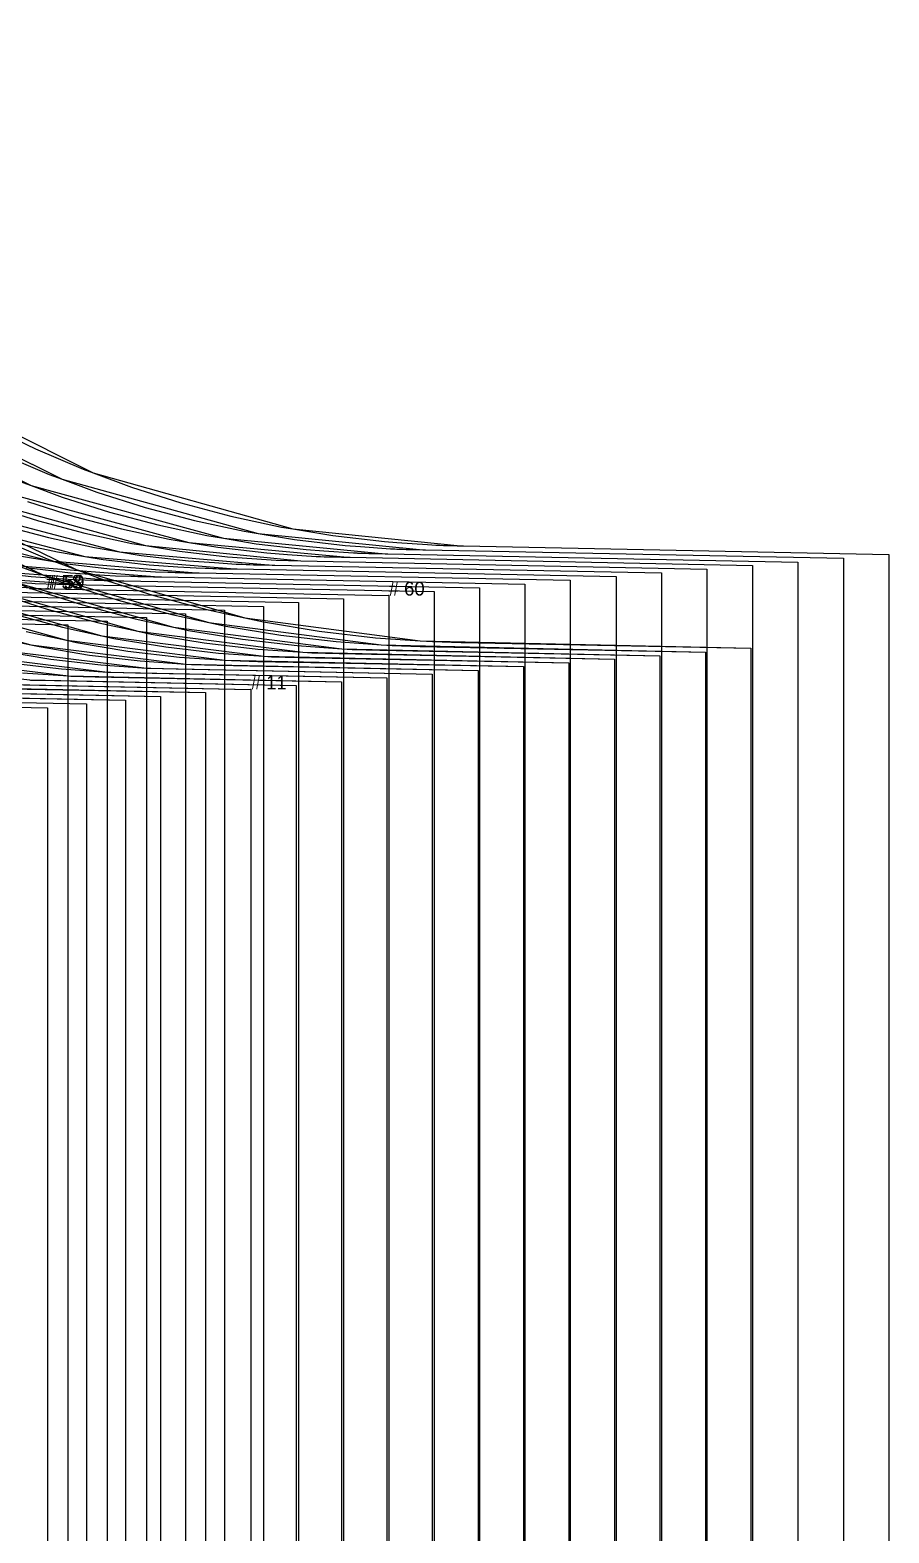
# Model space of a CAD drawing. Extents: x -183 to 1251, y -69 to 1317.
# Drawn here: x 1000.1 to 1062.3, y 525.4 to 634.4 of the extents above; entities that cross this region are included whole.
import ezdxf

# ---------------------------------------------------------------- set-up
doc = ezdxf.new("R2010")
doc.units = 0
for name, color, linetype in [('1', 7, 'CONTINUOUS'), ('14', 7, 'CONTINUOUS'), ('2', 7, 'CONTINUOUS'), ('3', 7, 'CONTINUOUS'), ('84', 7, 'CONTINUOUS'), ('87', 7, 'CONTINUOUS')]:
    doc.layers.add(name, color=color, linetype=linetype)

# ---------------------------------------------------------------- blocks, each defined once
blk = doc.blocks.new('piece_Detail_s340-52_M')
at = {"layer": '1'}
blk.add_lwpolyline([(870.29, 611.66), (885.29, 616.44), (897.46, 620.32), (929.14, 630.42), (933.35, 620.53), (938.65, 611.98), (945.56, 604.58), (955.74, 597.59), (964.82, 593.89), (974.47, 591.98), (982.46, 591.66), (982.6, 591.65), (1002.8, 591.25), (1002.8, 448.34), (934.71, 467.23), (917.11, 472.11), (874.93, 483.81)], dxfattribs=at)
at = {"layer": '84'}
blk.add_lwpolyline([(982.6, 591.65), (1002.8, 591.25), (1002.8, 448.34)], dxfattribs=at)
blk = doc.blocks.new('piece_Detail_s360-60_M')
at = {"layer": '1'}
blk.add_lwpolyline([(869.69, 613.25), (885.1, 618.05), (897.62, 621.94), (930.18, 632.07), (934.46, 621.89), (939.86, 613.07), (946.91, 605.42), (957.33, 598.18), (966.63, 594.33), (976.53, 592.31), (984.74, 591.94), (984.89, 591.94), (1005.65, 591.52), (1005.65, 446.69), (935.4, 465.84), (917.25, 470.79), (873.73, 482.65)], dxfattribs=at)
at = {"layer": '84'}
blk.add_lwpolyline([(984.89, 591.94), (1005.65, 591.52), (1005.65, 446.69)], dxfattribs=at)
blk = doc.blocks.new('piece_Detail_s380-68_M')
at = {"layer": '1'}
blk.add_lwpolyline([(869.21, 614.86), (885.06, 619.67), (897.93, 623.58), (931.43, 633.75), (935.58, 623.21), (941.07, 614.12), (948.27, 606.23), (958.92, 598.74), (968.46, 594.73), (978.61, 592.6), (987.04, 592.19), (987.19, 592.19), (1008.5, 591.77), (1008.5, 445), (936.09, 464.44), (917.38, 469.46), (872.54, 481.49)], dxfattribs=at)
at = {"layer": '84'}
blk.add_lwpolyline([(987.19, 592.19), (1008.5, 591.77), (1008.5, 445)], dxfattribs=at)
blk = doc.blocks.new('piece_Detail_s400-76_M')
at = {"layer": '1'}
blk.add_lwpolyline([(868.59, 616.45), (884.86, 621.28), (898.07, 625.2), (932.44, 635.4), (936.67, 624.58), (942.26, 615.22), (949.6, 607.08), (960.49, 599.34), (970.25, 595.17), (980.66, 592.93), (989.31, 592.48), (989.46, 592.48), (1011.33, 592.04), (1011.33, 443.35), (936.77, 463.04), (917.5, 468.13), (871.32, 480.32)], dxfattribs=at)
at = {"layer": '14'}
blk.add_lwpolyline([(788.99, 585.5), (928.14, 626.83), (931.97, 618.37), (938.68, 608.43), (947.16, 599.94), (956.85, 593.35), (967.53, 588.69), (976.02, 586.54), (984.8, 585.58), (1001.33, 585.24), (1001.33, 453.23), (791.96, 508.52), (792.26, 532.04), (791.92, 539.53), (791.18, 548.7), (790.29, 568.67), (789.49, 579.93)], close=True, dxfattribs=at)
at = {"layer": '84'}
blk.add_lwpolyline([(989.46, 592.48), (1011.33, 592.04), (1011.33, 443.35)], dxfattribs=at)
at = {"layer": '87'}
blk.add_lwpolyline([(985.92, 585.55), (1001.33, 585.24), (1001.33, 453.23)], dxfattribs=at)
blk = doc.blocks.new('piece_Detail_s420-84_M')
at = {"layer": '1'}
blk.add_lwpolyline([(867.98, 618.04), (884.67, 622.88), (898.21, 626.82), (933.46, 637.06), (937.76, 625.94), (943.44, 616.31), (950.93, 607.94), (962.06, 599.93), (972.05, 595.61), (982.71, 593.26), (991.57, 592.77), (991.73, 592.77), (1014.16, 592.32), (1014.16, 441.69), (937.44, 461.65), (917.62, 466.81), (870.1, 479.17)], dxfattribs=at)
at = {"layer": '14'}
blk.add_lwpolyline([(786.12, 586.96), (929.14, 628.52), (933.01, 619.79), (939.84, 609.53), (948.51, 600.75), (958.44, 593.93), (969.41, 589.11), (978.14, 586.87), (987.17, 585.87), (1004.16, 585.52), (1004.16, 451.53), (788.31, 507.69), (788.9, 531.89), (788.6, 539.6), (787.86, 549.05), (787.28, 569.61), (786.59, 581.21)], close=True, dxfattribs=at)
at = {"layer": '84'}
blk.add_lwpolyline([(991.73, 592.77), (1014.16, 592.32), (1014.16, 441.69)], dxfattribs=at)
at = {"layer": '87'}
blk.add_lwpolyline([(988.4, 585.83), (1004.16, 585.52), (1004.16, 451.53)], dxfattribs=at)
blk = doc.blocks.new('piece_Detail_s440-92_M')
at = {"layer": '1'}
blk.add_lwpolyline([(867.38, 619.61), (884.48, 624.48), (898.36, 628.44), (934.48, 638.73), (938.84, 627.31), (944.62, 617.41), (952.25, 608.79), (963.62, 600.53), (973.83, 596.05), (984.74, 593.58), (993.83, 593.05), (993.99, 593.05), (1016.98, 592.59), (1016.98, 440.03), (938.11, 460.26), (917.72, 465.48), (868.87, 478.01)], dxfattribs=at)
at = {"layer": '14'}
blk.add_lwpolyline([(783.25, 588.37), (930.13, 630.21), (934.04, 621.22), (940.99, 610.63), (949.86, 601.56), (960.03, 594.51), (971.28, 589.52), (980.25, 587.19), (989.52, 586.15), (1006.98, 585.79), (1006.98, 449.82), (784.65, 506.84), (785.54, 531.72), (785.29, 539.66), (784.54, 549.37), (784.27, 570.52), (783.69, 582.46)], close=True, dxfattribs=at)
at = {"layer": '84'}
blk.add_lwpolyline([(993.99, 593.05), (1016.98, 592.59), (1016.98, 440.03)], dxfattribs=at)
at = {"layer": '87'}
blk.add_lwpolyline([(990.86, 586.11), (1006.98, 585.79), (1006.98, 449.82)], dxfattribs=at)
blk = doc.blocks.new('piece_Detail_s460-100_M')
at = {"layer": '1'}
blk.add_lwpolyline([(865.82, 614.18), (884.39, 621.19), (904.77, 628.89), (926.72, 637.18), (935.22, 640.39), (939.1, 629.92), (946.44, 617.25), (954.44, 608.59), (966.25, 600.38), (974.83, 596.65), (985.98, 593.97), (995.27, 593.35), (1019.52, 592.86), (1019.52, 574.69), (1019.52, 557.64), (1019.52, 540.49), (1019.52, 519.56), (1019.52, 502.96), (1019.52, 486.3), (1019.52, 472.77), (1019.52, 472.53), (1019.52, 438.36), (773.31, 500.69)], dxfattribs=at)
at = {"layer": '14'}
blk.add_lwpolyline([(780.12, 589.8), (930.84, 631.9), (934.8, 622.64), (941.87, 611.72), (950.92, 602.37), (961.34, 595.09), (972.88, 589.92), (982.07, 587.52), (991.59, 586.43), (1009.52, 586.06), (1009.52, 448.12), (780.69, 506.04), (781.89, 531.59), (781.69, 539.74), (780.94, 549.72), (781, 571.45), (780.53, 583.72)], close=True, dxfattribs=at)
at = {"layer": '84'}
blk.add_lwpolyline([(995.27, 593.35), (1019.52, 592.86), (1019.52, 574.69), (1019.52, 557.64), (1019.52, 540.49), (1019.52, 519.56)], dxfattribs=at)
at = {"layer": '87'}
blk.add_lwpolyline([(993.05, 586.39), (1009.52, 586.06), (1009.52, 448.12)], dxfattribs=at)
blk = doc.blocks.new('piece_Detail_s480-108_M')
at = {"layer": '1'}
blk.add_lwpolyline([(866.3, 622.75), (884.24, 627.67), (898.79, 631.66), (936.68, 642.06), (941.15, 630.05), (947.11, 619.61), (955.03, 610.49), (966.87, 601.72), (977.54, 596.93), (988.97, 594.23), (998.49, 593.62), (998.66, 593.62), (1022.77, 593.14), (1022.77, 436.7), (939.6, 457.44), (918.1, 462.8), (866.59, 475.65)], dxfattribs=at)
at = {"layer": '14'}
blk.add_lwpolyline([(777.71, 591.18), (932.27, 633.59), (936.26, 624.06), (943.45, 612.82), (952.7, 603.17), (963.36, 595.66), (975.18, 590.33), (984.61, 587.84), (994.38, 586.72), (1012.77, 586.34), (1012.77, 446.4), (777.44, 505.11), (778.98, 531.35), (778.81, 539.73), (778.06, 549.99), (778.45, 572.32), (778.11, 584.94)], close=True, dxfattribs=at)
at = {"layer": '84'}
blk.add_lwpolyline([(998.66, 593.62), (1022.77, 593.14), (1022.77, 436.7)], dxfattribs=at)
at = {"layer": '87'}
blk.add_lwpolyline([(995.96, 586.67), (1012.77, 586.34), (1012.77, 446.4)], dxfattribs=at)
blk = doc.blocks.new('piece_Detail_s500-116_M')
at = {"layer": '1'}
blk.add_lwpolyline([(866.34, 624.32), (884.71, 629.28), (899.63, 633.3), (938.45, 643.77), (942.71, 631.37), (948.76, 620.67), (956.83, 611.3), (968.91, 602.27), (979.8, 597.32), (991.48, 594.52), (1001.22, 593.87), (1001.4, 593.87), (1026.06, 593.37), (1026.06, 434.99), (940.72, 456.02), (918.67, 461.45), (865.81, 474.47)], dxfattribs=at)
at = {"layer": '14'}
blk.add_lwpolyline([(775.35, 592.54), (933.74, 635.25), (937.76, 625.44), (945.08, 613.88), (954.51, 603.94), (965.42, 596.2), (977.52, 590.7), (987.19, 588.13), (997.2, 586.96), (1016.06, 586.57), (1016.06, 444.66), (774.23, 504.25), (776.1, 531.16), (775.96, 539.76), (775.22, 550.28), (775.96, 573.18), (775.74, 586.13)], close=True, dxfattribs=at)
at = {"layer": '2'}
for p in [(1026.06, 593.37), (1016.06, 586.57)]:
    blk.add_point(p, dxfattribs=at)
at = {"layer": '3'}
for p in [(1001.22, 593.87), (1001.4, 593.87)]:
    blk.add_point(p, dxfattribs=at)
at = {"layer": '84'}
blk.add_lwpolyline([(1000.03, 593.89), (1000.25, 593.89), (1000.46, 593.89), (1000.86, 593.88), (1001.04, 593.87), (1001.22, 593.87), (1001.4, 593.87), (1026.06, 593.37), (1026.06, 434.99)], dxfattribs=at)
at = {"layer": '87'}
blk.add_lwpolyline([(998.9, 586.92), (1016.06, 586.57), (1016.06, 444.66)], dxfattribs=at)
at = {"layer": '1'}
for s, p in [('# 58', (1001.22, 593.87)), ('# 59', (1001.4, 593.87)), ('# 60', (1026.06, 593.37))]:
    blk.add_text(s, height=1, dxfattribs=at).set_placement(p)
at = {"layer": '14'}
blk.add_text('# 11', height=1, dxfattribs=at).set_placement((1016.06, 586.57))
blk = doc.blocks.new('piece_Detail_s520-124_M')
at = {"layer": '1'}
blk.add_lwpolyline([(866.18, 625.89), (884.96, 630.87), (900.2, 634.91), (939.88, 645.43), (944.26, 632.76), (950.41, 621.79), (958.61, 612.17), (970.93, 602.89), (982.05, 597.78), (993.98, 594.86), (1003.94, 594.17), (1004.12, 594.16), (1029.35, 593.66), (1029.35, 433.33), (941.84, 454.63), (919.23, 460.13), (865.04, 473.33)], dxfattribs=at)
at = {"layer": '14'}
blk.add_lwpolyline([(772.99, 593.95), (935.21, 636.95), (939.28, 626.88), (946.71, 614.99), (956.33, 604.77), (967.48, 596.8), (979.87, 591.13), (989.77, 588.47), (1000.02, 587.26), (1019.35, 586.85), (1019.35, 442.97), (771.01, 503.43), (773.21, 531), (773.12, 539.82), (772.38, 550.62), (773.46, 574.1), (773.36, 587.37)], close=True, dxfattribs=at)
at = {"layer": '84'}
blk.add_lwpolyline([(997.32, 594.46), (1000.18, 594.26), (1000.44, 594.25), (1002, 594.2), (1002.25, 594.2), (1002.49, 594.19), (1002.73, 594.19), (1002.95, 594.18), (1003.16, 594.18), (1003.57, 594.17), (1003.76, 594.17), (1003.94, 594.17), (1004.12, 594.16), (1029.35, 593.66), (1029.35, 433.33)], dxfattribs=at)
at = {"layer": '87'}
blk.add_lwpolyline([(1000.02, 587.26), (1000.1, 587.25), (1001.83, 587.21), (1019.35, 586.85), (1019.35, 442.97)], dxfattribs=at)
blk = doc.blocks.new('piece_Detail_s540-132_M')
at = {"layer": '1'}
blk.add_lwpolyline([(866.05, 627.45), (885.24, 632.45), (900.82, 636.52), (941.36, 647.1), (945.82, 634.14), (952.06, 622.9), (960.4, 613.04), (972.96, 603.5), (984.31, 598.23), (996.49, 595.2), (1006.67, 594.45), (1006.85, 594.44), (1032.64, 593.93), (1032.64, 431.66), (942.97, 453.21), (919.8, 458.78), (864.26, 472.13)], dxfattribs=at)
at = {"layer": '14'}
blk.add_lwpolyline([(770.65, 595.31), (936.69, 638.65), (940.8, 628.32), (948.35, 616.1), (958.16, 605.59), (969.54, 597.39), (982.21, 591.54), (992.35, 588.81), (1002.85, 587.55), (1022.64, 587.13), (1022.64, 441.26), (767.78, 502.52), (770.32, 530.78), (770.29, 539.82), (769.55, 550.89), (770.98, 574.95), (770.99, 588.56)], close=True, dxfattribs=at)
at = {"layer": '84'}
blk.add_lwpolyline([(997.01, 595.12), (1000.15, 594.75), (1002.82, 594.56), (1003.35, 594.53), (1004.68, 594.49), (1004.94, 594.48), (1005.19, 594.48), (1005.43, 594.47), (1005.65, 594.47), (1005.87, 594.46), (1006.29, 594.46), (1006.48, 594.45), (1006.67, 594.45), (1006.85, 594.44), (1032.64, 593.93), (1032.64, 431.66)], dxfattribs=at)
at = {"layer": '87'}
blk.add_lwpolyline([(999.51, 587.78), (1002.85, 587.55), (1003.01, 587.54), (1004.77, 587.48), (1022.64, 587.13), (1022.64, 441.26)], dxfattribs=at)
blk = doc.blocks.new('piece_Detail_s560-140_M')
at = {"layer": '1'}
blk.add_lwpolyline([(865.94, 629), (885.53, 634.04), (901.44, 638.13), (942.85, 648.78), (947.38, 635.52), (953.7, 624.01), (962.19, 613.9), (974.98, 604.11), (986.56, 598.68), (998.99, 595.54), (1009.39, 594.73), (1009.58, 594.73), (1035.93, 594.2), (1035.93, 429.98), (944.09, 451.8), (920.36, 457.44), (863.48, 470.96)], dxfattribs=at)
at = {"layer": '14'}
blk.add_lwpolyline([(768.31, 596.68), (938.16, 640.34), (942.32, 629.75), (949.98, 617.2), (959.98, 606.41), (971.6, 597.98), (984.55, 591.96), (994.92, 589.14), (1005.67, 587.83), (1025.92, 587.4), (1025.92, 439.55), (764.55, 501.66), (767.42, 530.59), (767.45, 539.85), (766.72, 551.2), (768.49, 575.82), (768.63, 589.77)], close=True, dxfattribs=at)
at = {"layer": '84'}
blk.add_lwpolyline([(999.78, 595.41), (1002.99, 595.03), (1005.46, 594.86), (1006.25, 594.81), (1007.36, 594.78), (1007.63, 594.77), (1007.88, 594.76), (1008.12, 594.76), (1008.35, 594.75), (1008.58, 594.75), (1009, 594.74), (1009.2, 594.74), (1009.39, 594.73), (1009.58, 594.73), (1035.93, 594.2), (1035.93, 429.98)], dxfattribs=at)
at = {"layer": '87'}
blk.add_lwpolyline([(998.8, 588.47), (1002.34, 588.06), (1005.67, 587.83), (1005.91, 587.82), (1007.71, 587.77), (1025.92, 587.4), (1025.92, 439.55)], dxfattribs=at)
blk = doc.blocks.new('piece_Detail_s580-148_M')
at = {"layer": '1'}
blk.add_lwpolyline([(865.83, 630.56), (885.83, 635.63), (902.08, 639.75), (944.35, 650.45), (948.93, 636.9), (955.35, 625.12), (963.98, 614.76), (977.01, 604.72), (988.81, 599.13), (1001.5, 595.88), (1012.11, 595.02), (1012.31, 595.01), (1039.22, 594.48), (1039.22, 428.3), (945.22, 450.39), (920.93, 456.1), (862.71, 469.78)], dxfattribs=at)
at = {"layer": '14'}
blk.add_lwpolyline([(765.98, 598.05), (939.64, 642.04), (943.84, 631.18), (951.62, 618.31), (961.8, 607.23), (973.66, 598.56), (986.9, 592.38), (997.5, 589.47), (1008.49, 588.12), (1029.21, 587.68), (1029.21, 437.84), (761.32, 500.8), (764.54, 530.39), (764.61, 539.88), (763.89, 551.5), (766.02, 576.69), (766.28, 590.97)], close=True, dxfattribs=at)
at = {"layer": '84'}
blk.add_lwpolyline([(999.3, 596.24), (1001.5, 595.88), (1002.55, 595.7), (1005.82, 595.32), (1008.1, 595.16), (1009.16, 595.09), (1010.04, 595.07), (1010.31, 595.06), (1010.57, 595.05), (1010.82, 595.04), (1011.06, 595.04), (1011.28, 595.03), (1011.72, 595.03), (1011.92, 595.02), (1012.11, 595.02), (1012.31, 595.01), (1039.22, 594.48), (1039.22, 428.3)], dxfattribs=at)
at = {"layer": '87'}
blk.add_lwpolyline([(997.99, 589.36), (1001.57, 588.77), (1005.18, 588.35), (1008.49, 588.12), (1008.82, 588.1), (1010.65, 588.05), (1029.21, 587.68), (1029.21, 437.84)], dxfattribs=at)
blk = doc.blocks.new('piece_Detail_s600-156_M')
at = {"layer": '1'}
blk.add_lwpolyline([(865.75, 632.12), (886.17, 637.22), (902.75, 641.36), (945.89, 652.13), (950.53, 638.28), (957.04, 626.23), (965.81, 615.63), (979.07, 605.33), (991.1, 599.58), (1004.04, 596.21), (1014.87, 595.3), (1015.07, 595.3), (1042.54, 594.75), (1042.54, 426.63), (946.35, 448.98), (921.5, 454.76), (861.92, 468.61)], dxfattribs=at)
at = {"layer": '14'}
blk.add_lwpolyline([(763.7, 599.41), (941.16, 643.74), (945.39, 632.61), (953.29, 619.42), (963.66, 608.05), (975.76, 599.15), (989.28, 592.79), (1000.11, 589.8), (1011.35, 588.41), (1032.54, 587.95), (1032.54, 436.14), (758.12, 499.93), (761.69, 530.19), (761.82, 539.9), (761.1, 551.8), (763.6, 577.55), (763.98, 592.17)], close=True, dxfattribs=at)
at = {"layer": '84'}
blk.add_lwpolyline([(998.76, 597.25), (1002.04, 596.54), (1004.04, 596.21), (1005.35, 595.99), (1008.69, 595.6), (1010.78, 595.46), (1012.1, 595.37), (1012.76, 595.35), (1013.04, 595.35), (1013.3, 595.34), (1013.55, 595.33), (1013.79, 595.32), (1014.03, 595.32), (1014.47, 595.31), (1014.67, 595.31), (1014.87, 595.3), (1015.07, 595.3), (1042.54, 594.75), (1042.54, 426.63)], dxfattribs=at)
at = {"layer": '87'}
blk.add_lwpolyline([(997.12, 590.44), (1000.11, 589.8), (1000.73, 589.67), (1004.37, 589.06), (1008.05, 588.63), (1011.35, 588.41), (1011.76, 588.38), (1013.62, 588.33), (1032.54, 587.95), (1032.54, 436.14)], dxfattribs=at)
blk = doc.blocks.new('piece_Detail_s620-164_M')
at = {"layer": '1'}
blk.add_lwpolyline([(865.66, 633.67), (886.48, 638.8), (903.39, 642.97), (947.4, 653.81), (952.09, 639.66), (958.69, 627.35), (967.6, 616.49), (981.1, 605.93), (993.35, 600.03), (1006.55, 596.55), (1017.6, 595.58), (1017.8, 595.58), (1045.83, 595.02), (1045.83, 424.95), (947.48, 447.57), (922.06, 453.41), (861.14, 467.42)], dxfattribs=at)
at = {"layer": '14'}
blk.add_lwpolyline([(761.38, 600.78), (942.64, 645.43), (946.92, 634.04), (954.93, 620.52), (965.49, 608.86), (977.83, 599.73), (991.63, 593.21), (1002.69, 590.13), (1014.18, 588.69), (1035.83, 588.22), (1035.83, 434.43), (754.88, 499.04), (758.81, 529.97), (758.99, 539.91), (758.28, 552.09), (761.16, 578.41), (761.65, 593.36)], close=True, dxfattribs=at)
at = {"layer": '84'}
blk.add_lwpolyline([(998.11, 598.44), (1001.4, 597.57), (1004.74, 596.85), (1006.55, 596.55), (1008.12, 596.28), (1011.54, 595.89), (1013.42, 595.76), (1015.01, 595.65), (1015.44, 595.64), (1015.73, 595.63), (1015.99, 595.62), (1016.25, 595.61), (1016.5, 595.61), (1016.74, 595.6), (1017.19, 595.59), (1017.4, 595.59), (1017.6, 595.58), (1017.8, 595.58), (1045.83, 595.02), (1045.83, 424.95)], dxfattribs=at)
at = {"layer": '87'}
blk.add_lwpolyline([(999.77, 590.76), (1002.69, 590.13), (1003.43, 589.97), (1007.14, 589.35), (1010.89, 588.91), (1014.18, 588.69), (1014.67, 588.66), (1016.57, 588.6), (1035.83, 588.22), (1035.83, 434.43)], dxfattribs=at)
blk = doc.blocks.new('piece_Detail_s640-172_M')
at = {"layer": '1'}
blk.add_lwpolyline([(864.39, 629.66), (886.99, 636.57), (911.82, 644.16), (938.55, 652.33), (948.91, 655.49), (953.01, 642.57), (961.39, 626.88), (970.74, 616.03), (984.74, 605.57), (995.01, 600.7), (1008.43, 596.99), (1019.68, 595.88), (1049.12, 595.29), (1049.12, 575.06), (1049.12, 556.07), (1049.12, 536.98), (1049.12, 513.67), (1049.12, 495.19), (1049.12, 476.65), (1049.12, 461.58), (1049.12, 461.31), (1049.12, 423.26), (743.71, 492.85)], dxfattribs=at)
at = {"layer": '14'}
blk.add_lwpolyline([(759.07, 602.12), (944.13, 647.13), (948.44, 635.47), (956.57, 621.63), (967.31, 609.68), (979.89, 600.32), (993.98, 593.62), (1005.27, 590.46), (1017, 588.98), (1039.12, 588.49), (1039.12, 432.72), (751.65, 498.22), (755.93, 529.8), (756.16, 539.96), (755.46, 552.4), (758.72, 579.26), (759.32, 594.54)], close=True, dxfattribs=at)
at = {"layer": '84'}
blk.add_lwpolyline([(997.36, 599.83), (1000.67, 598.78), (1004.04, 597.89), (1007.44, 597.15), (1008.43, 596.99), (1010.89, 596.58), (1014.37, 596.17), (1017.91, 595.93), (1019.68, 595.88), (1049.12, 595.29), (1049.12, 575.06), (1049.12, 556.07), (1049.12, 536.98), (1049.12, 513.67)], dxfattribs=at)
at = {"layer": '87'}
blk.add_lwpolyline([(998.71, 592.06), (1002.4, 591.08), (1005.27, 590.46), (1006.13, 590.27), (1009.91, 589.65), (1013.73, 589.2), (1017, 588.98), (1017.57, 588.94), (1019.51, 588.88), (1039.12, 588.49), (1039.12, 432.72)], dxfattribs=at)
blk = doc.blocks.new('piece_Detail_s660-180_M')
at = {"layer": '1'}
blk.add_lwpolyline([(865.36, 636.74), (887.04, 641.94), (904.63, 646.17), (950.42, 657.17), (955.21, 642.43), (961.99, 629.58), (971.19, 618.22), (985.16, 607.15), (997.87, 600.93), (1011.57, 597.22), (1023.06, 596.15), (1023.26, 596.15), (1052.42, 595.56), (1052.42, 421.58), (949.73, 444.74), (923.19, 450.72), (859.59, 465.07)], dxfattribs=at)
at = {"layer": '14'}
blk.add_lwpolyline([(756.77, 603.45), (945.63, 648.82), (949.96, 636.9), (958.21, 622.73), (969.14, 610.5), (981.96, 600.91), (996.33, 594.04), (1007.86, 590.79), (1019.84, 589.26), (1042.42, 588.76), (1042.42, 431.01), (748.4, 497.32), (753.05, 529.56), (753.35, 539.94), (752.66, 552.66), (756.29, 580.08), (757.01, 595.69)], close=True, dxfattribs=at)
at = {"layer": '84'}
blk.add_lwpolyline([(999.87, 600.19), (1003.25, 599.11), (1006.68, 598.2), (1010.15, 597.46), (1011.57, 597.22), (1013.67, 596.87), (1017.22, 596.46), (1018.71, 596.35), (1020.81, 596.21), (1020.83, 596.21), (1021.11, 596.2), (1021.38, 596.19), (1021.65, 596.19), (1021.91, 596.18), (1022.16, 596.17), (1022.63, 596.16), (1022.84, 596.15), (1023.06, 596.15), (1023.26, 596.15), (1052.42, 595.56), (1052.42, 421.58)], dxfattribs=at)
at = {"layer": '87'}
blk.add_lwpolyline([(997.6, 593.57), (1001.29, 592.39), (1005.04, 591.39), (1007.86, 590.79), (1008.84, 590.58), (1012.69, 589.94), (1016.57, 589.48), (1019.84, 589.26), (1020.49, 589.22), (1022.46, 589.16), (1042.42, 588.76), (1042.42, 431.01)], dxfattribs=at)
blk = doc.blocks.new('piece_Detail_s680-188_M')
at = {"layer": '1'}
blk.add_lwpolyline([(865.46, 638.29), (887.57, 643.54), (905.51, 647.8), (952.22, 658.89), (956.78, 643.77), (963.65, 630.65), (973, 619.05), (987.2, 607.73), (1000.13, 601.35), (1014.08, 597.52), (1025.79, 596.4), (1026, 596.4), (1055.72, 595.8), (1055.72, 419.86), (950.86, 443.28), (923.76, 449.32), (858.81, 463.83)], dxfattribs=at)
at = {"layer": '14'}
blk.add_lwpolyline([(754.48, 604.74), (947.13, 650.49), (951.5, 638.29), (959.86, 623.81), (970.98, 611.28), (984.04, 601.46), (998.69, 594.42), (1010.45, 591.08), (1022.67, 589.51), (1045.72, 589), (1045.72, 429.27), (745.15, 496.37), (750.17, 529.28), (750.53, 539.89), (749.85, 552.89), (753.87, 580.87), (754.71, 596.82)], close=True, dxfattribs=at)
at = {"layer": '84'}
blk.add_lwpolyline([(999.01, 601.77), (1000.13, 601.35), (1002.39, 600.51), (1005.83, 599.42), (1009.32, 598.49), (1012.87, 597.73), (1014.08, 597.52), (1016.45, 597.13), (1020.07, 596.71), (1021.36, 596.62), (1023.51, 596.47), (1023.74, 596.46), (1023.8, 596.45), (1024.08, 596.45), (1024.36, 596.44), (1024.62, 596.43), (1024.87, 596.42), (1025.35, 596.41), (1025.58, 596.41), (1025.79, 596.4), (1026, 596.4), (1055.72, 595.8), (1055.72, 419.86)], dxfattribs=at)
at = {"layer": '87'}
blk.add_lwpolyline([(998.69, 594.42), (1000.11, 593.89), (1003.87, 592.7), (1007.69, 591.68), (1010.45, 591.08), (1011.55, 590.85), (1015.47, 590.2), (1019.42, 589.74), (1022.67, 589.51), (1023.4, 589.46), (1025.41, 589.41), (1045.72, 589), (1045.72, 429.27)], dxfattribs=at)
blk = doc.blocks.new('piece_Detail_s700-196_M')
at = {"layer": '1'}
blk.add_lwpolyline([(865.35, 639.84), (887.86, 645.12), (906.13, 649.41), (953.67, 660.57), (958.34, 645.17), (965.31, 631.77), (974.79, 619.93), (989.23, 608.34), (1002.39, 601.8), (1016.59, 597.87), (1028.52, 596.69), (1028.73, 596.69), (1059.02, 596.08), (1059.02, 418.19), (951.98, 441.87), (924.33, 448), (858.03, 462.67)], dxfattribs=at)
at = {"layer": '14'}
blk.add_lwpolyline([(752.19, 606.09), (948.62, 652.19), (953.02, 639.73), (961.51, 624.92), (972.81, 612.11), (986.11, 602.05), (1001.04, 594.84), (1013.03, 591.42), (1025.5, 589.81), (1049.02, 589.28), (1049.02, 427.57), (741.91, 495.53), (747.29, 529.1), (747.72, 539.92), (747.04, 553.2), (751.46, 581.72), (752.4, 598)], close=True, dxfattribs=at)
at = {"layer": '84'}
blk.add_lwpolyline([(998.07, 603.59), (1001.45, 602.15), (1002.39, 601.8), (1004.9, 600.87), (1008.4, 599.76), (1011.97, 598.81), (1015.57, 598.04), (1016.59, 597.87), (1019.22, 597.43), (1022.91, 597), (1024.01, 596.92), (1026.19, 596.77), (1026.49, 596.75), (1026.65, 596.74), (1026.78, 596.74), (1027.06, 596.73), (1027.33, 596.72), (1027.59, 596.72), (1028.07, 596.7), (1028.3, 596.7), (1028.52, 596.69), (1028.73, 596.69), (1059.02, 596.08), (1059.02, 418.19)], dxfattribs=at)
at = {"layer": '87'}
blk.add_lwpolyline([(998.86, 595.65), (1001.04, 594.84), (1002.62, 594.25), (1006.44, 593.04), (1010.33, 592.01), (1013.03, 591.42), (1014.26, 591.16), (1018.24, 590.5), (1022.26, 590.03), (1025.5, 589.81), (1026.31, 589.75), (1028.35, 589.69), (1049.02, 589.28), (1049.02, 427.57)], dxfattribs=at)
blk = doc.blocks.new('piece_Detail_s720-204_M')
at = {"layer": '1'}
blk.add_lwpolyline([(865.26, 641.38), (888.17, 646.7), (906.77, 651.01), (955.17, 662.25), (959.9, 646.56), (966.96, 632.89), (976.59, 620.8), (991.26, 608.96), (1004.64, 602.26), (1019.1, 598.21), (1031.25, 596.98), (1031.47, 596.97), (1062.32, 596.35), (1062.32, 416.5), (953.11, 440.46), (924.89, 446.66), (857.25, 461.5)], dxfattribs=at)
at = {"layer": '14'}
blk.add_lwpolyline([(749.9, 607.41), (950.12, 653.89), (954.56, 641.17), (963.15, 626.03), (974.64, 612.93), (988.18, 602.64), (1003.39, 595.26), (1015.62, 591.75), (1028.33, 590.09), (1052.32, 589.56), (1052.32, 425.87), (738.66, 494.68), (744.41, 528.89), (744.9, 539.94), (744.24, 553.49), (749.05, 582.54), (750.11, 599.15)], close=True, dxfattribs=at)
at = {"layer": '84'}
blk.add_lwpolyline([(997.08, 605.63), (1000.46, 604), (1003.9, 602.53), (1004.64, 602.26), (1007.41, 601.23), (1010.98, 600.1), (1014.61, 599.13), (1018.28, 598.34), (1019.1, 598.21), (1022, 597.73), (1025.75, 597.29), (1026.65, 597.22), (1028.88, 597.07), (1029.19, 597.05), (1029.48, 597.03), (1029.56, 597.03), (1029.76, 597.02), (1030.04, 597.01), (1030.3, 597.01), (1030.79, 596.99), (1031.03, 596.98), (1031.25, 596.98), (1031.47, 596.97), (1062.32, 596.35), (1062.32, 416.5)], dxfattribs=at)
at = {"layer": '87'}
blk.add_lwpolyline([(997.56, 597.62), (1001.31, 596.03), (1003.39, 595.26), (1005.13, 594.61), (1009.02, 593.38), (1012.97, 592.33), (1015.62, 591.75), (1016.97, 591.46), (1021.02, 590.79), (1025.1, 590.31), (1028.33, 590.09), (1029.23, 590.03), (1031.3, 589.97), (1052.32, 589.56), (1052.32, 425.87)], dxfattribs=at)

msp = doc.modelspace()

# ---------------------------------------------------------------- block references
at = {"layer": '1'}
for name in ['piece_Detail_s720-204_M', 'piece_Detail_s700-196_M', 'piece_Detail_s680-188_M', 'piece_Detail_s660-180_M', 'piece_Detail_s640-172_M', 'piece_Detail_s620-164_M', 'piece_Detail_s600-156_M', 'piece_Detail_s580-148_M', 'piece_Detail_s560-140_M', 'piece_Detail_s540-132_M', 'piece_Detail_s520-124_M', 'piece_Detail_s500-116_M', 'piece_Detail_s480-108_M', 'piece_Detail_s460-100_M', 'piece_Detail_s440-92_M', 'piece_Detail_s420-84_M', 'piece_Detail_s400-76_M', 'piece_Detail_s380-68_M', 'piece_Detail_s360-60_M', 'piece_Detail_s340-52_M']:
    msp.add_blockref(name, (0, 0), dxfattribs=at)

doc.saveas('drawing.dxf')
